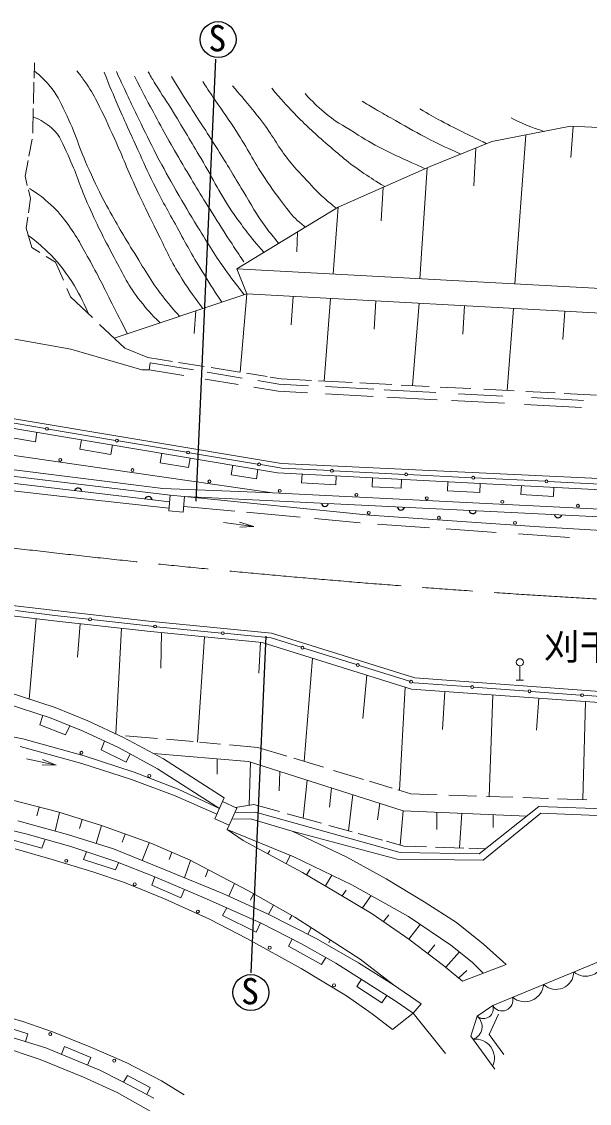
# Model space of a CAD drawing. Units: millimetres, scale not verified. Extents: x 40000 to 680000, y 20000 to 380000.
# Drawn here: x 192672 to 232271, y 242015 to 317537 of the extents above; entities that cross this region are included whole.
import ezdxf
from ezdxf.enums import TextEntityAlignment as Align

# ---------------------------------------------------------------- set-up
doc = ezdxf.new("R2010")
doc.units = ezdxf.units.MM
doc.header["$LTSCALE"] = 1000
doc.linetypes.add('CHAIN', pattern=[18.5, 12, -1.5, 3.5, -1.5])
for name, color, linetype, lineweight in [('M-BGD', 7, 'Continuous', 13), ('M-BMK', 2, 'CHAIN', 13), ('M-TTL-BAND', 7, 'Continuous', 25)]:
    doc.layers.add(name, color=color, linetype=linetype, lineweight=lineweight)
doc.layers.add('M-BMK-HTXT', color=7, linetype='Continuous')
doc.styles.add('ＭＳ ゴシック', font='')
doc.styles.get('ＭＳ ゴシック').set_extended_font_data('MS Gothic')

msp = doc.modelspace()

# ---------------------------------------------------------------- linework, layer by layer
at = {"layer": 'M-BGD'}
for p, q in [((193559, 314651), (193534, 313598)), ((193527, 313300), (193492, 311814)), ((193484, 311468), (193444, 309754)), ((225478, 309162), (230967, 310234)), ((230967, 310234), (235036, 310045)), ((231132, 310227), (230979, 308047)), ((193398, 309329), (193172, 308141)), ((221157, 307427), (225478, 309162)), ((227834, 309622), (227072, 299226)), ((224354, 308710), (224204, 306084)), ((193116, 307848), (192907, 306744)), ((214753, 304588), (221157, 307427)), ((192907, 306744), (193067, 306087)), ((220956, 307338), (220453, 299588)), ((217881, 305975), (217741, 303641)), ((193139, 305791), (193285, 305192)), ((193285, 305192), (193142, 304182)), ((207676, 300287), (214753, 304588)), ((214753, 304588), (214400, 299920)), ((193102, 303895), (192991, 303110)), ((192991, 303110), (193376, 301762)), ((211925, 302869), (211873, 301475)), ((193376, 301762), (193947, 301414)), ((194378, 301151), (195031, 300753)), ((195031, 300753), (195585, 299476)), ((246505, 298163), (207676, 300287)), ((207676, 300287), (208383, 298536)), ((195831, 298909), (196090, 298314)), ((197604, 296878), (196090, 298314)), ((199121, 295440), (208383, 298536)), ((208383, 298536), (207924, 293053)), ((208383, 298536), (246308, 296446)), ((211603, 298358), (211477, 296379)), ((214211, 298215), (213763, 292442)), ((217388, 298040), (217261, 296060)), ((220399, 297874), (219938, 292125)), ((223572, 297699), (223445, 295720)), ((204831, 297348), (204705, 295762)), ((226978, 297511), (226539, 291786)), ((230553, 297314), (230427, 295335)), ((199867, 294733), (198109, 296399)), ((159416, 295299), (210805, 286682)), ((192197, 295362), (196109, 294668)), ((210517, 286045), (159320, 294649)), ((196109, 294668), (201061, 293217)), ((199867, 294733), (201466, 294088)), ((201466, 294088), (203192, 293811)), ((201557, 293229), (201061, 293217)), ((201557, 293229), (201639, 293722)), ((201557, 293229), (203991, 292824)), ((203613, 293744), (205412, 293455)), ((205888, 293379), (207876, 293061)), ((205482, 292575), (207783, 292192)), ((208346, 292985), (209809, 292751)), ((210018, 292717), (210782, 292595)), ((210782, 292595), (212897, 292486)), ((213374, 292462), (215728, 292341)), ((216257, 292314), (218505, 292198)), ((158939, 292084), (210180, 284632)), ((208858, 292013), (210564, 291729)), ((210564, 291729), (212615, 291620)), ((213877, 291553), (217195, 291376)), ((219142, 292166), (221094, 292065)), ((221869, 292026), (224013, 291916)), ((224908, 291870), (227017, 291761)), ((227846, 291719), (229895, 291614)), ((230524, 291581), (232775, 291466)), ((218153, 291325), (221649, 291139)), ((222660, 291085), (226348, 290889)), ((227737, 290815), (231717, 290603)), ((189564, 289923), (194336, 289123)), ((193628, 288201), (191619, 288539)), ((193740, 288865), (193628, 288201)), ((194534, 289090), (199221, 288304)), ((196851, 288342), (196739, 287678)), ((198999, 287981), (198888, 287317)), ((199419, 288271), (204178, 287472)), ((198888, 287317), (196739, 287678)), ((202451, 287401), (202340, 286737)), ((204421, 287070), (204310, 286406)), ((204376, 287439), (209134, 286641)), ((185059, 286648), (203026, 284466)), ((187891, 286786), (202528, 284935)), ((204310, 286406), (202340, 286737)), ((207400, 286569), (207289, 285905)), ((209157, 286274), (209045, 285610)), ((209332, 286608), (210830, 286357)), ((210805, 286682), (245595, 285029)), ((210830, 286357), (214216, 286189)), ((184477, 285672), (195724, 284355)), ((190234, 285522), (202985, 284002)), ((209045, 285610), (207289, 285905)), ((245556, 284183), (210517, 286045)), ((212232, 285954), (212199, 285328)), ((214416, 286179), (219392, 285931)), ((214617, 285828), (214584, 285201)), ((217148, 285693), (217115, 285066)), ((219178, 285585), (219145, 284958)), ((219592, 285921), (224074, 285698)), ((224274, 285688), (229179, 285444)), ((202528, 284935), (210180, 284632)), ((214584, 285201), (212199, 285328)), ((219145, 284958), (217115, 285066)), ((222401, 285414), (222368, 284787)), ((224630, 284667), (222368, 284787)), ((224664, 285294), (224630, 284667)), ((227536, 285141), (227503, 284514)), ((229379, 285434), (234618, 285174)), ((229799, 285021), (229765, 284394)), ((195724, 284355), (202948, 283573)), ((203026, 284466), (202931, 283379)), ((204040, 284377), (203026, 284466)), ((203944, 283290), (204040, 284377)), ((204040, 284377), (247407, 282251)), ((204040, 284377), (216935, 283088)), ((210180, 284632), (245846, 282875)), ((229765, 284394), (227503, 284514)), ((202931, 283379), (203944, 283290)), ((203979, 283694), (207553, 283359)), ((208350, 283285), (212097, 282934)), ((206756, 282565), (208859, 282293)), ((208859, 282293), (207867, 282598)), ((213098, 282840), (216284, 282542)), ((216935, 283088), (228785, 282275)), ((208859, 282293), (207886, 282241)), ((217505, 282448), (221114, 282200)), ((222289, 282119), (225778, 281879)), ((227338, 281772), (230895, 281527)), ((228785, 282275), (241028, 281515)), ((188936, 276427), (194909, 275712)), ((189038, 277136), (195010, 276421)), ((192237, 276414), (194977, 276086)), ((195010, 276421), (201550, 275684)), ((193673, 275860), (193188, 270246)), ((194909, 275712), (201449, 274976)), ((194977, 276086), (197346, 275819)), ((197545, 275797), (201517, 275350)), ((201550, 275684), (210104, 274849)), ((196745, 275505), (196576, 273160)), ((199637, 275180), (199250, 267817)), ((201449, 274976), (209440, 274195)), ((201517, 275350), (201881, 275314)), ((202080, 275295), (206605, 274852)), ((202435, 274879), (202373, 272410)), ((205420, 274588), (204942, 267243)), ((206804, 274833), (210071, 274514)), ((209333, 274205), (209206, 272057)), ((209440, 274195), (219871, 270923)), ((210071, 274514), (212163, 273858)), ((210104, 274849), (220094, 271715)), ((212353, 273798), (216025, 272646)), ((212965, 273089), (212389, 265887)), ((216216, 272586), (219736, 271482)), ((216758, 271899), (216479, 268889)), ((227426, 271560), (227426, 272560)), ((219927, 271422), (220060, 271380)), ((220060, 271380), (224001, 271089)), ((220094, 271715), (234878, 270622)), ((227176, 271560), (227676, 271560)), ((219430, 271061), (219027, 263866)), ((219871, 270923), (235129, 269859)), ((222190, 270761), (222019, 268109)), ((224200, 271074), (227996, 270793)), ((225550, 270527), (225289, 263441)), ((228196, 270778), (231660, 270522)), ((231860, 270507), (234983, 270276)), ((191451, 269972), (194731, 268899)), ((228738, 270304), (228591, 268073)), ((232009, 270076), (231814, 263222)), ((194159, 269087), (193935, 268435)), ((194731, 268899), (196961, 267995)), ((193935, 268435), (195721, 267744)), ((195721, 267744), (196027, 268374)), ((196961, 267995), (199428, 266852)), ((199924, 267684), (202157, 267487)), ((202778, 267433), (204636, 267269)), ((192575, 266929), (196865, 265751)), ((198457, 267302), (198225, 266687)), ((198225, 266687), (199955, 265846)), ((199428, 266852), (202148, 265380)), ((205067, 267231), (206548, 267101)), ((207164, 267046), (209158, 266871)), ((209158, 266871), (211179, 266255)), ((193013, 266080), (195085, 265626)), ((195085, 265626), (194123, 266017)), ((199955, 265846), (200245, 266410)), ((201870, 266441), (208500, 265893)), ((206302, 266075), (206314, 264987)), ((208500, 265893), (219295, 262444)), ((208641, 265848), (208548, 262828)), ((211658, 266110), (213735, 265477)), ((195085, 265626), (194111, 265659)), ((196865, 265751), (200335, 264629)), ((202148, 265380), (206462, 262597)), ((210692, 265193), (210632, 263837)), ((214435, 265264), (216507, 264633)), ((200335, 264629), (203391, 263480)), ((212584, 264588), (212319, 261922)), ((216928, 264505), (218511, 264023)), ((214284, 264045), (214156, 262706)), ((218922, 263898), (219817, 263625)), ((219817, 263625), (221662, 263563)), ((195189, 262360), (191937, 263215)), ((203391, 263480), (206283, 262197)), ((206679, 263081), (206141, 261880)), ((206679, 263081), (206793, 263335)), ((207688, 262628), (206679, 263081)), ((207589, 262673), (208863, 262879)), ((208863, 262879), (210653, 262383)), ((215768, 263571), (215468, 261049)), ((217646, 262971), (217502, 261809)), ((222481, 263536), (224399, 263471)), ((225095, 263448), (226945, 263386)), ((227643, 263362), (229413, 263303)), ((230055, 263281), (232086, 263213)), ((193894, 262701), (193723, 262099)), ((195311, 262323), (195018, 261022)), ((198246, 261421), (195189, 262360)), ((207149, 261427), (207688, 262628)), ((208992, 262339), (207548, 262316)), ((219073, 259521), (208992, 262339)), ((211200, 262231), (213581, 261572)), ((219295, 262444), (219070, 260051)), ((219295, 262444), (227902, 262074)), ((221632, 262344), (221633, 261127)), ((223372, 262269), (223203, 259847)), ((228753, 262749), (224590, 259444)), ((224873, 258990), (228889, 262280)), ((225568, 262174), (225559, 261285)), ((234484, 262541), (228753, 262749)), ((228889, 262280), (234669, 262024)), ((189726, 261613), (193063, 260814)), ((192399, 261743), (195862, 260790)), ((196902, 261834), (196704, 261211)), ((198246, 261421), (197878, 260156)), ((201681, 260173), (198246, 261421)), ((206141, 261880), (207149, 261427)), ((207149, 261427), (207000, 261140)), ((208642, 261886), (207346, 261867)), ((211544, 261016), (208642, 261886)), ((214108, 261426), (215735, 260975)), ((193063, 260814), (196091, 259944)), ((195862, 260790), (199073, 259781)), ((199904, 260818), (199686, 260248)), ((207000, 261140), (211661, 259233)), ((207000, 261140), (208114, 260376)), ((215358, 259194), (211544, 261016)), ((211544, 261016), (218858, 259060)), ((216146, 260861), (217841, 260392)), ((192070, 260394), (194089, 259833)), ((194089, 259833), (194314, 260454)), ((196091, 259944), (199232, 258893)), ((201578, 260210), (201087, 258967)), ((204386, 259009), (201681, 260173)), ((208114, 260376), (212259, 258142)), ((218113, 260316), (219339, 259977)), ((219339, 259977), (220904, 259924)), ((221550, 259903), (223511, 259837)), ((223859, 259825), (225021, 259786)), ((192230, 259779), (194795, 259043)), ((194795, 259043), (197634, 258181)), ((197184, 259579), (196994, 259039)), ((199073, 259781), (202578, 258365)), ((203141, 259545), (202953, 259040)), ((209851, 259440), (209980, 259676)), ((211120, 258756), (211419, 259332)), ((211661, 259233), (215699, 257277)), ((218106, 257680), (215358, 259194)), ((218858, 259060), (224873, 258990)), ((224590, 259444), (219073, 259521)), ((196994, 259039), (199209, 258324)), ((199209, 258324), (199433, 258814)), ((199232, 258893), (201952, 257827)), ((202578, 258365), (206700, 256668)), ((204444, 258980), (204030, 257767)), ((208494, 256853), (204386, 259009)), ((205675, 258333), (205504, 257838)), ((212550, 257972), (212789, 258367)), ((197634, 258181), (199842, 257424)), ((201952, 257827), (201747, 257258)), ((201952, 257827), (205414, 256369)), ((212259, 258142), (214713, 256698)), ((213859, 257201), (214302, 257954)), ((220741, 256095), (218106, 257680)), ((199842, 257424), (202639, 256288)), ((201747, 257258), (203780, 256375)), ((203780, 256375), (204041, 256947)), ((207521, 257364), (207115, 256480)), ((211719, 255014), (208494, 256853)), ((215036, 256505), (215312, 256890)), ((215699, 257277), (219653, 255069)), ((202639, 256288), (205773, 254879)), ((205414, 256369), (209326, 254617)), ((206700, 256668), (209826, 255252)), ((208843, 256654), (208644, 256212)), ((214713, 256698), (217124, 255254)), ((216440, 255664), (217047, 256524)), ((222999, 254637), (220741, 256095)), ((206981, 255667), (206682, 255141)), ((210236, 255860), (209902, 255213)), ((205773, 254879), (208381, 253533)), ((206682, 255141), (209037, 253978)), ((209037, 253978), (209326, 254617)), ((209326, 254617), (212186, 253145)), ((209826, 255252), (213219, 253514)), ((211516, 255129), (211348, 254841)), ((214200, 253430), (211719, 255014)), ((217124, 255254), (219690, 253488)), ((217902, 254719), (218275, 255189)), ((219653, 255069), (222618, 253071)), ((219690, 253488), (220479, 254512)), ((224877, 253123), (222999, 254637)), ((212864, 254283), (212635, 253813)), ((208381, 253533), (212166, 251430)), ((211541, 253477), (211280, 252982)), ((212186, 253145), (214583, 251813)), ((213219, 253514), (216163, 251817)), ((214200, 253430), (214096, 253214)), ((216275, 252084), (214200, 253430)), ((219690, 253488), (222101, 251651)), ((221004, 252487), (221500, 253077)), ((222618, 253071), (224090, 251872)), ((226462, 251721), (224877, 253123)), ((211280, 252982), (213580, 251721)), ((222250, 251529), (223214, 252586)), ((213580, 251721), (213888, 252199)), ((214583, 251813), (216757, 250439)), ((216163, 251817), (218617, 250289)), ((218617, 250289), (216275, 252084)), ((222101, 251651), (223433, 250558)), ((223433, 250558), (226462, 251721)), ((224090, 251872), (224876, 251112)), ((225529, 248851), (233310, 252068)), ((212166, 251430), (215320, 249517)), ((223156, 250785), (223724, 251301)), ((216367, 250685), (216047, 250178)), ((216047, 250178), (217800, 249029)), ((216757, 250439), (218733, 249163)), ((218617, 250289), (220543, 248959)), ((215320, 249517), (217129, 248255)), ((217800, 249029), (218151, 249539)), ((189136, 248751), (192753, 247741)), ((218733, 249163), (219981, 248308)), ((219981, 248308), (220543, 248959)), ((224456, 248093), (225529, 248851)), ((192753, 247741), (194898, 246984)), ((217129, 248255), (218538, 247182)), ((218538, 247182), (219981, 248308)), ((219981, 248308), (222238, 245495)), ((223993, 246705), (224456, 248093)), ((225292, 246826), (225923, 248235)), ((191100, 247506), (193100, 246871)), ((194898, 246984), (197548, 245919)), ((191718, 246708), (194368, 245888)), ((193100, 246871), (192929, 246333)), ((225676, 244392), (223993, 246705)), ((226301, 245417), (225292, 246826)), ((190807, 246117), (193961, 245076)), ((194368, 245888), (196260, 245110)), ((195459, 245440), (195670, 245992)), ((195670, 245992), (197493, 245207)), ((197548, 245919), (200015, 244839)), ((193961, 245076), (196989, 243846)), ((196260, 245110), (198132, 244332)), ((197493, 245207), (197276, 244688)), ((200015, 244839), (202427, 243591)), ((198132, 244332), (199646, 243575)), ((199785, 243501), (200044, 243954)), ((200044, 243954), (201633, 243113)), ((196989, 243846), (199324, 242773)), ((199646, 243575), (201896, 242376)), ((202427, 243591), (203997, 242610)), ((199324, 242773), (201689, 241448)), ((201633, 243113), (201412, 242634))]:
    msp.add_line(p, q, dxfattribs=at)
at = {"layer": 'M-BGD', "lineweight": 25}
for p, q in [((206203, 314919), (204820, 284049)), ((208687, 251139), (209723, 274640))]:
    msp.add_line(p, q, dxfattribs=at)
for centre in [(206376, 316287), (208660, 249754)]:
    msp.add_circle(centre, 1250, dxfattribs=at)
at = {"layer": 'M-BGD'}
for centre, radius in [((194435, 289106), 100), ((199320, 288287), 100), ((195362, 286938), 103), ((204277, 287456), 100), ((200405, 286226), 103), ((209233, 286625), 100), ((214316, 286184), 100), ((205772, 285438), 103), ((219492, 285926), 100), ((224174, 285693), 100), ((229279, 285439), 100), ((210679, 284778), 103), ((216027, 284499), 103), ((220928, 284263), 103), ((226199, 284012), 103), ((216882, 283239), 103), ((231471, 283738), 103), ((221775, 282903), 103), ((227088, 282546), 103), ((197445, 275808), 100), ((201980, 275304), 100), ((206704, 274843), 100), ((212258, 273827), 100), ((216121, 272615), 100), ((227426, 272810), 250), ((219832, 271451), 100), ((224100, 271081), 100), ((228096, 270786), 100), ((231760, 270515), 100), ((196844, 266491), 103), ((201577, 264878), 103), ((195781, 258949), 103), ((200565, 257306), 103), ((204967, 255404), 103), ((209971, 252884), 103), ((214460, 250255), 103), ((194669, 246849), 103), ((199127, 244998), 103)]:
    msp.add_circle(centre, radius, dxfattribs=at)
at = {"layer": 'M-BGD', "lineweight": 25}
for centre, start, end in [((196611, 284705), 5.88142, 160.52065), ((201512, 284121), 5.88142, 160.52065), ((213830, 283953), 189.87384, 344.51307), ((219131, 283693), 189.87384, 344.51307), ((224134, 283448), 189.87384, 344.51307), ((230095, 283156), 189.87384, 344.51307)]:
    msp.add_arc(centre, 256, start, end, dxfattribs=at)
at = {"layer": 'M-BGD'}
for centre, radius, start, end in [((232018, 252188), 1297, 230.25222, 354.67929), ((229950, 251211), 1239, 225.87075, 359.06076), ((227771, 250432), 1322, 229.69425, 355.23726), ((226187, 249223), 756, 209.47422, 15.45729), ((224895, 248611), 678, 229.70278, 20.73241), ((223850, 247377), 938, 288.73873, 49.7362), ((224326, 245174), 1326, 334.45676, 97.59798)]:
    msp.add_arc(centre, radius, start, end, dxfattribs=at)
for points, knots in [([(193546, 314099), (194044, 313699), (194208, 313536), (194573, 313118), (195142, 312464), (195319, 311986), (195708, 311211), (196472, 309690), (196662, 308731), (197377, 307187), (197830, 306207), (198081, 305655), (198596, 304706), (199322, 303368), (199759, 302635), (200559, 301341), (201341, 300078), (201735, 299333), (202662, 298172), (203047, 297690), (203181, 297515), (203682, 296964)], [0, 0, 0, 0, 1, 1, 1, 2, 2, 2, 3, 3, 3, 4, 4, 4, 5, 5, 5, 6, 6, 6, 7, 7, 7, 7]), ([(205305, 297507), (204495, 298592), (204259, 298922), (203672, 299883), (202985, 301005), (202706, 301694), (202115, 302869), (201536, 304020), (201225, 304671), (200685, 305841), (200055, 307209), (199764, 308003), (199143, 309374), (198687, 310382), (198442, 310953), (197933, 311935), (197635, 312509), (197453, 312826), (197082, 313356), (196876, 313651), (196802, 313754), (196531, 314094)], [0, 0, 0, 0, 1, 1, 1, 2, 2, 2, 3, 3, 3, 4, 4, 4, 5, 5, 5, 6, 6, 6, 7, 7, 7, 7]), ([(198419, 314001), (198888, 312854), (199013, 312556), (199410, 311636), (199927, 310437), (200240, 309776), (200783, 308589), (201203, 307671), (201416, 307146), (201868, 306243), (202478, 305025), (202854, 304361), (203513, 303168), (204169, 301980), (204523, 301306), (205232, 300149), (205766, 299281), (205949, 298995), (206643, 297954)], [0, 0, 0, 0, 1, 1, 1, 2, 2, 2, 3, 3, 3, 4, 4, 4, 5, 5, 5, 6, 6, 6, 6]), ([(208202, 298475), (207625, 299191), (207473, 299400), (207027, 300009), (206146, 301212), (205737, 301945), (204947, 303210), (204342, 304181), (204028, 304740), (203461, 305734), (202913, 306696), (202600, 307233), (202087, 308215), (201573, 309201), (201310, 309766), (200826, 310767), (200208, 312041), (200020, 312454), (199283, 314048)], [0, 0, 0, 0, 1, 1, 1, 2, 2, 2, 3, 3, 3, 4, 4, 4, 5, 5, 5, 6, 6, 6, 6]), ([(200545, 313725), (201157, 312528), (201321, 312216), (201835, 311258), (202618, 309797), (203072, 308986), (203910, 307556), (204750, 306123), (205246, 305335), (206125, 303925), (206593, 303175), (206863, 302760), (207345, 302019), (207666, 301524), (207768, 301368), (208172, 300757)], [0, 0, 0, 0, 1, 1, 1, 2, 2, 2, 3, 3, 3, 4, 4, 4, 5, 5, 5, 5]), ([(209559, 301431), (208544, 302624), (208252, 302998), (207499, 304065), (206478, 305514), (206096, 306449), (205190, 307972), (204442, 309230), (204029, 309939), (203265, 311188), (202782, 311977), (202470, 312394), (201994, 313188), (201798, 313515), (201733, 313621), (201498, 314029)], [0, 0, 0, 0, 1, 1, 1, 2, 2, 2, 3, 3, 3, 4, 4, 4, 5, 5, 5, 5]), ([(203115, 313702), (203756, 312669), (203920, 312406), (204443, 311580), (205178, 310417), (205619, 309784), (206349, 308617), (207055, 307491), (207419, 306841), (208116, 305710), (208727, 304719), (209006, 304119), (209705, 303187), (210041, 302738), (210159, 302578), (210599, 302064)], [0, 0, 0, 0, 1, 1, 1, 2, 2, 2, 3, 3, 3, 4, 4, 4, 5, 5, 5, 5]), ([(212464, 303197), (212341, 303282), (212307, 303314), (212210, 303393), (211742, 303771), (211525, 304041), (211154, 304514), (210519, 305322), (210178, 305788), (209611, 306645), (208800, 307874), (208453, 308630), (207658, 309870), (207095, 310748), (206736, 311210), (206153, 312076), (205820, 312571), (205714, 312728), (205303, 313347)], [0, 0, 0, 0, 1, 1, 1, 2, 2, 2, 3, 3, 3, 4, 4, 4, 5, 5, 5, 6, 6, 6, 6]), ([(207368, 313057), (208431, 311833), (208737, 311488), (209537, 310421), (210278, 309432), (210565, 308784), (211334, 307817), (211702, 307354), (211937, 307118), (212344, 306689), (212910, 306092), (213197, 305725), (213814, 305181), (214122, 304909), (214230, 304813), (214621, 304508)], [0, 0, 0, 0, 1, 1, 1, 2, 2, 2, 3, 3, 3, 4, 4, 4, 5, 5, 5, 5]), ([(218001, 306028), (217302, 306437), (217106, 306571), (216550, 306946), (215441, 307694), (214884, 308205), (213870, 309077), (212987, 309836), (212510, 310285), (211702, 311124), (211059, 311790), (210847, 312026), (210113, 312881)], [0, 0, 0, 0, 1, 1, 1, 2, 2, 2, 3, 3, 3, 4, 4, 4, 4]), ([(212440, 312516), (213024, 311882), (213222, 311689), (213777, 311217), (214533, 310573), (215036, 310311), (215880, 309787), (216650, 309309), (217081, 309037), (217889, 308628), (218789, 308174), (219311, 307956), (220226, 307535), (220451, 307431), (220522, 307398), (220803, 307270)], [0, 0, 0, 0, 1, 1, 1, 2, 2, 2, 3, 3, 3, 4, 4, 4, 5, 5, 5, 5]), ([(223299, 308287), (222276, 308748), (221997, 308878), (221179, 309292), (220215, 309780), (219698, 310097), (218755, 310625), (218264, 310901), (217989, 311057), (217503, 311342), (217080, 311589), (216946, 311670), (216425, 311984)], [0, 0, 0, 0, 1, 1, 1, 2, 2, 2, 3, 3, 3, 4, 4, 4, 4]), ([(220444, 311448), (221158, 311030), (221349, 310920), (221940, 310600), (222579, 310255), (222947, 310078), (223597, 309753), (224184, 309459), (224373, 309368), (225107, 309013)], [0, 0, 0, 0, 1, 1, 1, 2, 2, 2, 3, 3, 3, 3]), ([(202324, 296510), (201658, 297165), (201461, 297399), (200966, 298018), (200099, 299102), (199789, 299839), (199129, 301061), (198337, 302526), (197926, 303366), (197250, 304888), (196682, 306168), (196513, 306950), (195905, 308211), (195530, 308987), (195418, 309536), (194769, 310103), (194323, 310494), (194066, 310642), (193471, 310889)], [0, 0, 0, 0, 1, 1, 1, 2, 2, 2, 3, 3, 3, 4, 4, 4, 5, 5, 5, 6, 6, 6, 6]), ([(226815, 310811), (227454, 310498), (227638, 310398), (228189, 310194), (228557, 310057), (228688, 310012), (229144, 309878)], [0, 0, 0, 0, 1, 1, 1, 2, 2, 2, 2]), ([(193220, 305895), (193834, 305493), (194031, 305352), (194500, 304942), (195084, 304431), (195378, 304100), (195837, 303474), (196563, 302484), (196864, 301855), (197463, 300782), (198093, 299654), (198394, 298994), (198982, 297843), (199399, 297026), (199530, 296768), (200045, 295748)], [0, 0, 0, 0, 1, 1, 1, 2, 2, 2, 3, 3, 3, 4, 4, 4, 5, 5, 5, 5]), ([(193133, 302614), (193770, 302132), (193964, 301960), (194451, 301490), (195213, 300756), (195585, 300275), (196162, 299388), (196704, 298553), (196867, 298197), (197339, 297129)], [0, 0, 0, 0, 1, 1, 1, 2, 2, 2, 3, 3, 3, 3])]:
    msp.add_open_spline(points, degree=3, knots=knots, dxfattribs=at)
at = {"layer": 'M-BMK'}
msp.add_arc((271324, 954331), 678194, 261.44746, 269.72659, dxfattribs=at)
at = {"layer": 'M-TTL-BAND', "lineweight": 13}
for p, q in [((201639, 293722), (204660, 293219)), ((205604, 293062), (208064, 292652)), ((209138, 292473), (210619, 292227)), ((210619, 292227), (212685, 292117)), ((213873, 292053), (217238, 291874)), ((217954, 291836), (221567, 291644)), ((223154, 291559), (226237, 291395)), ((228241, 291289), (231873, 291095)), ((191664, 270744), (195006, 269651)), ((195006, 269651), (197279, 268729)), ((189061, 268199), (192753, 267455)), ((197279, 268729), (199787, 267568)), ((192753, 267455), (197021, 266270)), ((199787, 267568), (202556, 266069)), ((197021, 266270), (200513, 265130)), ((202556, 266069), (206793, 263335)), ((200513, 265130), (203580, 263943)), ((203580, 263943), (206462, 262597))]:
    msp.add_line(p, q, dxfattribs=at)

# ---------------------------------------------------------------- texts
at = {"layer": 'M-BGD', "style": 'ＭＳ ゴシック'}
for p in [(205697, 314913), (207981, 248380)]:
    msp.add_text('S', height=1833, dxfattribs=at).set_placement(p, align=Align.BOTTOM_LEFT)
at = {"layer": 'M-BMK-HTXT', "style": 'ＭＳ ゴシック'}
msp.add_text('刈干バス停', height=1833, dxfattribs=at).set_placement((229100, 272417), align=Align.BOTTOM_LEFT)

doc.saveas('drawing.dxf')
